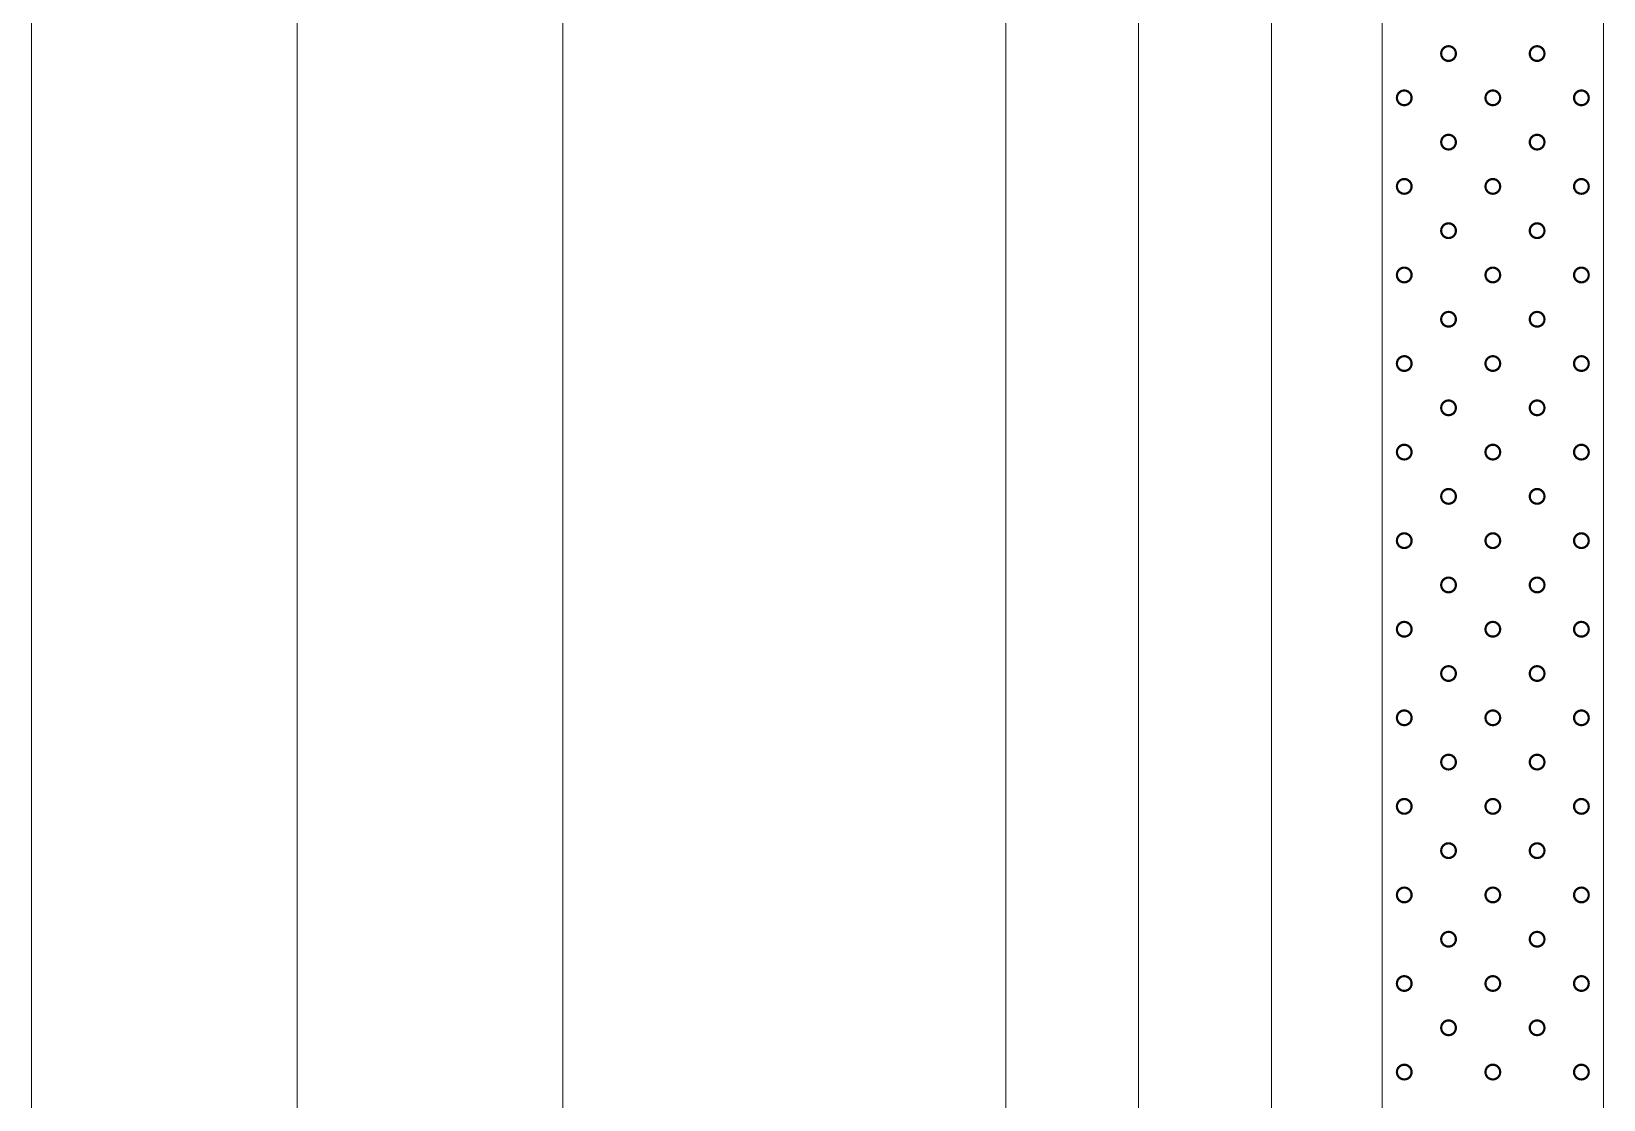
# Model space of a CAD drawing. Header units: inches. Extents: x -27 to 109, y -598 to 26.
# Drawn here: x 5.88 to 20.08, y -227.96 to -218.31 of the extents above; entities that cross this region are included whole.
import ezdxf

# ---------------------------------------------------------------- set-up
doc = ezdxf.new("R2010")
doc.units = ezdxf.units.IN
doc.header["$MEASUREMENT"] = 0
doc.layers.get('0').update_dxf_attribs({"lineweight": 0})

# ---------------------------------------------------------------- blocks, each defined once
blk = doc.blocks.new('lr_block_36')
at = {"color": 7, "const_width": 0.02}
for points in [[(18.748, -218.509), (18.746, -218.492), (18.739, -218.475), (18.729, -218.462), (18.715, -218.451), (18.699, -218.444), (18.682, -218.442), (18.664, -218.444), (18.648, -218.451), (18.634, -218.462), (18.624, -218.475), (18.617, -218.492), (18.615, -218.509), (18.617, -218.526), (18.624, -218.542), (18.634, -218.556), (18.648, -218.566), (18.664, -218.573), (18.682, -218.575), (18.699, -218.573), (18.715, -218.566), (18.729, -218.556), (18.739, -218.542), (18.746, -218.526), (18.748, -218.509)], [(19.548, -218.509), (19.546, -218.492), (19.539, -218.475), (19.529, -218.462), (19.515, -218.451), (19.499, -218.444), (19.482, -218.442), (19.464, -218.444), (19.448, -218.451), (19.434, -218.462), (19.424, -218.475), (19.417, -218.492), (19.415, -218.509), (19.417, -218.526), (19.424, -218.542), (19.434, -218.556), (19.448, -218.566), (19.464, -218.573), (19.482, -218.575), (19.499, -218.573), (19.515, -218.566), (19.529, -218.556), (19.539, -218.542), (19.546, -218.526), (19.548, -218.509)], [(18.348, -218.909), (18.346, -218.892), (18.339, -218.875), (18.329, -218.862), (18.315, -218.851), (18.299, -218.844), (18.282, -218.842), (18.264, -218.844), (18.248, -218.851), (18.234, -218.862), (18.224, -218.875), (18.217, -218.892), (18.215, -218.909), (18.217, -218.926), (18.224, -218.942), (18.234, -218.956), (18.248, -218.966), (18.264, -218.973), (18.282, -218.975), (18.299, -218.973), (18.315, -218.966), (18.329, -218.956), (18.339, -218.942), (18.346, -218.926), (18.348, -218.909)], [(19.148, -218.909), (19.146, -218.892), (19.139, -218.875), (19.129, -218.862), (19.115, -218.851), (19.099, -218.844), (19.082, -218.842), (19.064, -218.844), (19.048, -218.851), (19.034, -218.862), (19.024, -218.875), (19.017, -218.892), (19.015, -218.909), (19.017, -218.926), (19.024, -218.942), (19.034, -218.956), (19.048, -218.966), (19.064, -218.973), (19.082, -218.975), (19.099, -218.973), (19.115, -218.966), (19.129, -218.956), (19.139, -218.942), (19.146, -218.926), (19.148, -218.909)], [(19.948, -218.909), (19.946, -218.892), (19.939, -218.875), (19.929, -218.862), (19.915, -218.851), (19.899, -218.844), (19.882, -218.842), (19.864, -218.844), (19.848, -218.851), (19.834, -218.862), (19.824, -218.875), (19.817, -218.892), (19.815, -218.909), (19.817, -218.926), (19.824, -218.942), (19.834, -218.956), (19.848, -218.966), (19.864, -218.973), (19.882, -218.975), (19.899, -218.973), (19.915, -218.966), (19.929, -218.956), (19.939, -218.942), (19.946, -218.926), (19.948, -218.909)], [(18.748, -219.309), (18.746, -219.292), (18.739, -219.275), (18.729, -219.262), (18.715, -219.251), (18.699, -219.244), (18.682, -219.242), (18.664, -219.244), (18.648, -219.251), (18.634, -219.262), (18.624, -219.275), (18.617, -219.292), (18.615, -219.309), (18.617, -219.326), (18.624, -219.342), (18.634, -219.356), (18.648, -219.366), (18.664, -219.373), (18.682, -219.375), (18.699, -219.373), (18.715, -219.366), (18.729, -219.356), (18.739, -219.342), (18.746, -219.326), (18.748, -219.309)], [(19.548, -219.309), (19.546, -219.292), (19.539, -219.275), (19.529, -219.262), (19.515, -219.251), (19.499, -219.244), (19.482, -219.242), (19.464, -219.244), (19.448, -219.251), (19.434, -219.262), (19.424, -219.275), (19.417, -219.292), (19.415, -219.309), (19.417, -219.326), (19.424, -219.342), (19.434, -219.356), (19.448, -219.366), (19.464, -219.373), (19.482, -219.375), (19.499, -219.373), (19.515, -219.366), (19.529, -219.356), (19.539, -219.342), (19.546, -219.326), (19.548, -219.309)], [(18.348, -219.709), (18.346, -219.692), (18.339, -219.675), (18.329, -219.662), (18.315, -219.651), (18.299, -219.644), (18.282, -219.642), (18.264, -219.644), (18.248, -219.651), (18.234, -219.662), (18.224, -219.675), (18.217, -219.692), (18.215, -219.709), (18.217, -219.726), (18.224, -219.742), (18.234, -219.756), (18.248, -219.766), (18.264, -219.773), (18.282, -219.775), (18.299, -219.773), (18.315, -219.766), (18.329, -219.756), (18.339, -219.742), (18.346, -219.726), (18.348, -219.709)], [(19.148, -219.709), (19.146, -219.692), (19.139, -219.675), (19.129, -219.662), (19.115, -219.651), (19.099, -219.644), (19.082, -219.642), (19.064, -219.644), (19.048, -219.651), (19.034, -219.662), (19.024, -219.675), (19.017, -219.692), (19.015, -219.709), (19.017, -219.726), (19.024, -219.742), (19.034, -219.756), (19.048, -219.766), (19.064, -219.773), (19.082, -219.775), (19.099, -219.773), (19.115, -219.766), (19.129, -219.756), (19.139, -219.742), (19.146, -219.726), (19.148, -219.709)], [(19.948, -219.709), (19.946, -219.692), (19.939, -219.675), (19.929, -219.662), (19.915, -219.651), (19.899, -219.644), (19.882, -219.642), (19.864, -219.644), (19.848, -219.651), (19.834, -219.662), (19.824, -219.675), (19.817, -219.692), (19.815, -219.709), (19.817, -219.726), (19.824, -219.742), (19.834, -219.756), (19.848, -219.766), (19.864, -219.773), (19.882, -219.775), (19.899, -219.773), (19.915, -219.766), (19.929, -219.756), (19.939, -219.742), (19.946, -219.726), (19.948, -219.709)], [(18.748, -220.109), (18.746, -220.092), (18.739, -220.075), (18.729, -220.062), (18.715, -220.051), (18.699, -220.044), (18.682, -220.042), (18.664, -220.044), (18.648, -220.051), (18.634, -220.062), (18.624, -220.075), (18.617, -220.092), (18.615, -220.109), (18.617, -220.126), (18.624, -220.142), (18.634, -220.156), (18.648, -220.166), (18.664, -220.173), (18.682, -220.175), (18.699, -220.173), (18.715, -220.166), (18.729, -220.156), (18.739, -220.142), (18.746, -220.126), (18.748, -220.109)], [(19.548, -220.109), (19.546, -220.092), (19.539, -220.075), (19.529, -220.062), (19.515, -220.051), (19.499, -220.044), (19.482, -220.042), (19.464, -220.044), (19.448, -220.051), (19.434, -220.062), (19.424, -220.075), (19.417, -220.092), (19.415, -220.109), (19.417, -220.126), (19.424, -220.142), (19.434, -220.156), (19.448, -220.166), (19.464, -220.173), (19.482, -220.175), (19.499, -220.173), (19.515, -220.166), (19.529, -220.156), (19.539, -220.142), (19.546, -220.126), (19.548, -220.109)], [(18.348, -220.509), (18.346, -220.492), (18.339, -220.475), (18.329, -220.462), (18.315, -220.451), (18.299, -220.444), (18.282, -220.442), (18.264, -220.444), (18.248, -220.451), (18.234, -220.462), (18.224, -220.475), (18.217, -220.492), (18.215, -220.509), (18.217, -220.526), (18.224, -220.542), (18.234, -220.556), (18.248, -220.566), (18.264, -220.573), (18.282, -220.575), (18.299, -220.573), (18.315, -220.566), (18.329, -220.556), (18.339, -220.542), (18.346, -220.526), (18.348, -220.509)], [(19.148, -220.509), (19.146, -220.492), (19.139, -220.475), (19.129, -220.462), (19.115, -220.451), (19.099, -220.444), (19.082, -220.442), (19.064, -220.444), (19.048, -220.451), (19.034, -220.462), (19.024, -220.475), (19.017, -220.492), (19.015, -220.509), (19.017, -220.526), (19.024, -220.542), (19.034, -220.556), (19.048, -220.566), (19.064, -220.573), (19.082, -220.575), (19.099, -220.573), (19.115, -220.566), (19.129, -220.556), (19.139, -220.542), (19.146, -220.526), (19.148, -220.509)], [(19.948, -220.509), (19.946, -220.492), (19.939, -220.475), (19.929, -220.462), (19.915, -220.451), (19.899, -220.444), (19.882, -220.442), (19.864, -220.444), (19.848, -220.451), (19.834, -220.462), (19.824, -220.475), (19.817, -220.492), (19.815, -220.509), (19.817, -220.526), (19.824, -220.542), (19.834, -220.556), (19.848, -220.566), (19.864, -220.573), (19.882, -220.575), (19.899, -220.573), (19.915, -220.566), (19.929, -220.556), (19.939, -220.542), (19.946, -220.526), (19.948, -220.509)], [(18.748, -220.909), (18.746, -220.892), (18.739, -220.875), (18.729, -220.862), (18.715, -220.851), (18.699, -220.844), (18.682, -220.842), (18.664, -220.844), (18.648, -220.851), (18.634, -220.862), (18.624, -220.875), (18.617, -220.892), (18.615, -220.909), (18.617, -220.926), (18.624, -220.942), (18.634, -220.956), (18.648, -220.966), (18.664, -220.973), (18.682, -220.975), (18.699, -220.973), (18.715, -220.966), (18.729, -220.956), (18.739, -220.942), (18.746, -220.926), (18.748, -220.909)], [(19.548, -220.909), (19.546, -220.892), (19.539, -220.875), (19.529, -220.862), (19.515, -220.851), (19.499, -220.844), (19.482, -220.842), (19.464, -220.844), (19.448, -220.851), (19.434, -220.862), (19.424, -220.875), (19.417, -220.892), (19.415, -220.909), (19.417, -220.926), (19.424, -220.942), (19.434, -220.956), (19.448, -220.966), (19.464, -220.973), (19.482, -220.975), (19.499, -220.973), (19.515, -220.966), (19.529, -220.956), (19.539, -220.942), (19.546, -220.926), (19.548, -220.909)], [(18.348, -221.309), (18.346, -221.292), (18.339, -221.275), (18.329, -221.262), (18.315, -221.251), (18.299, -221.244), (18.282, -221.242), (18.264, -221.244), (18.248, -221.251), (18.234, -221.262), (18.224, -221.275), (18.217, -221.292), (18.215, -221.309), (18.217, -221.326), (18.224, -221.342), (18.234, -221.356), (18.248, -221.366), (18.264, -221.373), (18.282, -221.375), (18.299, -221.373), (18.315, -221.366), (18.329, -221.356), (18.339, -221.342), (18.346, -221.326), (18.348, -221.309)], [(19.148, -221.309), (19.146, -221.292), (19.139, -221.275), (19.129, -221.262), (19.115, -221.251), (19.099, -221.244), (19.082, -221.242), (19.064, -221.244), (19.048, -221.251), (19.034, -221.262), (19.024, -221.275), (19.017, -221.292), (19.015, -221.309), (19.017, -221.326), (19.024, -221.342), (19.034, -221.356), (19.048, -221.366), (19.064, -221.373), (19.082, -221.375), (19.099, -221.373), (19.115, -221.366), (19.129, -221.356), (19.139, -221.342), (19.146, -221.326), (19.148, -221.309)], [(19.948, -221.309), (19.946, -221.292), (19.939, -221.275), (19.929, -221.262), (19.915, -221.251), (19.899, -221.244), (19.882, -221.242), (19.864, -221.244), (19.848, -221.251), (19.834, -221.262), (19.824, -221.275), (19.817, -221.292), (19.815, -221.309), (19.817, -221.326), (19.824, -221.342), (19.834, -221.356), (19.848, -221.366), (19.864, -221.373), (19.882, -221.375), (19.899, -221.373), (19.915, -221.366), (19.929, -221.356), (19.939, -221.342), (19.946, -221.326), (19.948, -221.309)], [(18.748, -221.709), (18.746, -221.692), (18.739, -221.675), (18.729, -221.662), (18.715, -221.651), (18.699, -221.644), (18.682, -221.642), (18.664, -221.644), (18.648, -221.651), (18.634, -221.662), (18.624, -221.675), (18.617, -221.692), (18.615, -221.709), (18.617, -221.726), (18.624, -221.742), (18.634, -221.756), (18.648, -221.766), (18.664, -221.773), (18.682, -221.775), (18.699, -221.773), (18.715, -221.766), (18.729, -221.756), (18.739, -221.742), (18.746, -221.726), (18.748, -221.709)], [(19.548, -221.709), (19.546, -221.692), (19.539, -221.675), (19.529, -221.662), (19.515, -221.651), (19.499, -221.644), (19.482, -221.642), (19.464, -221.644), (19.448, -221.651), (19.434, -221.662), (19.424, -221.675), (19.417, -221.692), (19.415, -221.709), (19.417, -221.726), (19.424, -221.742), (19.434, -221.756), (19.448, -221.766), (19.464, -221.773), (19.482, -221.775), (19.499, -221.773), (19.515, -221.766), (19.529, -221.756), (19.539, -221.742), (19.546, -221.726), (19.548, -221.709)], [(18.348, -222.109), (18.346, -222.092), (18.339, -222.075), (18.329, -222.062), (18.315, -222.051), (18.299, -222.044), (18.282, -222.042), (18.264, -222.044), (18.248, -222.051), (18.234, -222.062), (18.224, -222.075), (18.217, -222.092), (18.215, -222.109), (18.217, -222.126), (18.224, -222.142), (18.234, -222.156), (18.248, -222.166), (18.264, -222.173), (18.282, -222.175), (18.299, -222.173), (18.315, -222.166), (18.329, -222.156), (18.339, -222.142), (18.346, -222.126), (18.348, -222.109)], [(19.148, -222.109), (19.146, -222.092), (19.139, -222.075), (19.129, -222.062), (19.115, -222.051), (19.099, -222.044), (19.082, -222.042), (19.064, -222.044), (19.048, -222.051), (19.034, -222.062), (19.024, -222.075), (19.017, -222.092), (19.015, -222.109), (19.017, -222.126), (19.024, -222.142), (19.034, -222.156), (19.048, -222.166), (19.064, -222.173), (19.082, -222.175), (19.099, -222.173), (19.115, -222.166), (19.129, -222.156), (19.139, -222.142), (19.146, -222.126), (19.148, -222.109)], [(19.948, -222.109), (19.946, -222.092), (19.939, -222.075), (19.929, -222.062), (19.915, -222.051), (19.899, -222.044), (19.882, -222.042), (19.864, -222.044), (19.848, -222.051), (19.834, -222.062), (19.824, -222.075), (19.817, -222.092), (19.815, -222.109), (19.817, -222.126), (19.824, -222.142), (19.834, -222.156), (19.848, -222.166), (19.864, -222.173), (19.882, -222.175), (19.899, -222.173), (19.915, -222.166), (19.929, -222.156), (19.939, -222.142), (19.946, -222.126), (19.948, -222.109)], [(18.748, -222.509), (18.746, -222.492), (18.739, -222.475), (18.729, -222.462), (18.715, -222.451), (18.699, -222.444), (18.682, -222.442), (18.664, -222.444), (18.648, -222.451), (18.634, -222.462), (18.624, -222.475), (18.617, -222.492), (18.615, -222.509), (18.617, -222.526), (18.624, -222.542), (18.634, -222.556), (18.648, -222.566), (18.664, -222.573), (18.682, -222.575), (18.699, -222.573), (18.715, -222.566), (18.729, -222.556), (18.739, -222.542), (18.746, -222.526), (18.748, -222.509)], [(19.548, -222.509), (19.546, -222.492), (19.539, -222.475), (19.529, -222.462), (19.515, -222.451), (19.499, -222.444), (19.482, -222.442), (19.464, -222.444), (19.448, -222.451), (19.434, -222.462), (19.424, -222.475), (19.417, -222.492), (19.415, -222.509), (19.417, -222.526), (19.424, -222.542), (19.434, -222.556), (19.448, -222.566), (19.464, -222.573), (19.482, -222.575), (19.499, -222.573), (19.515, -222.566), (19.529, -222.556), (19.539, -222.542), (19.546, -222.526), (19.548, -222.509)], [(18.348, -222.909), (18.346, -222.892), (18.339, -222.875), (18.329, -222.862), (18.315, -222.851), (18.299, -222.844), (18.282, -222.842), (18.264, -222.844), (18.248, -222.851), (18.234, -222.862), (18.224, -222.875), (18.217, -222.892), (18.215, -222.909), (18.217, -222.926), (18.224, -222.942), (18.234, -222.956), (18.248, -222.966), (18.264, -222.973), (18.282, -222.975), (18.299, -222.973), (18.315, -222.966), (18.329, -222.956), (18.339, -222.942), (18.346, -222.926), (18.348, -222.909)], [(19.148, -222.909), (19.146, -222.892), (19.139, -222.875), (19.129, -222.862), (19.115, -222.851), (19.099, -222.844), (19.082, -222.842), (19.064, -222.844), (19.048, -222.851), (19.034, -222.862), (19.024, -222.875), (19.017, -222.892), (19.015, -222.909), (19.017, -222.926), (19.024, -222.942), (19.034, -222.956), (19.048, -222.966), (19.064, -222.973), (19.082, -222.975), (19.099, -222.973), (19.115, -222.966), (19.129, -222.956), (19.139, -222.942), (19.146, -222.926), (19.148, -222.909)], [(19.948, -222.909), (19.946, -222.892), (19.939, -222.875), (19.929, -222.862), (19.915, -222.851), (19.899, -222.844), (19.882, -222.842), (19.864, -222.844), (19.848, -222.851), (19.834, -222.862), (19.824, -222.875), (19.817, -222.892), (19.815, -222.909), (19.817, -222.926), (19.824, -222.942), (19.834, -222.956), (19.848, -222.966), (19.864, -222.973), (19.882, -222.975), (19.899, -222.973), (19.915, -222.966), (19.929, -222.956), (19.939, -222.942), (19.946, -222.926), (19.948, -222.909)], [(18.748, -223.309), (18.746, -223.292), (18.739, -223.275), (18.729, -223.262), (18.715, -223.251), (18.699, -223.244), (18.682, -223.242), (18.664, -223.244), (18.648, -223.251), (18.634, -223.262), (18.624, -223.275), (18.617, -223.292), (18.615, -223.309), (18.617, -223.326), (18.624, -223.342), (18.634, -223.356), (18.648, -223.366), (18.664, -223.373), (18.682, -223.375), (18.699, -223.373), (18.715, -223.366), (18.729, -223.356), (18.739, -223.342), (18.746, -223.326), (18.748, -223.309)], [(19.548, -223.309), (19.546, -223.292), (19.539, -223.275), (19.529, -223.262), (19.515, -223.251), (19.499, -223.244), (19.482, -223.242), (19.464, -223.244), (19.448, -223.251), (19.434, -223.262), (19.424, -223.275), (19.417, -223.292), (19.415, -223.309), (19.417, -223.326), (19.424, -223.342), (19.434, -223.356), (19.448, -223.366), (19.464, -223.373), (19.482, -223.375), (19.499, -223.373), (19.515, -223.366), (19.529, -223.356), (19.539, -223.342), (19.546, -223.326), (19.548, -223.309)], [(18.348, -223.709), (18.346, -223.692), (18.339, -223.675), (18.329, -223.662), (18.315, -223.651), (18.299, -223.644), (18.282, -223.642), (18.264, -223.644), (18.248, -223.651), (18.234, -223.662), (18.224, -223.675), (18.217, -223.692), (18.215, -223.709), (18.217, -223.726), (18.224, -223.742), (18.234, -223.756), (18.248, -223.766), (18.264, -223.773), (18.282, -223.775), (18.299, -223.773), (18.315, -223.766), (18.329, -223.756), (18.339, -223.742), (18.346, -223.726), (18.348, -223.709)], [(19.148, -223.709), (19.146, -223.692), (19.139, -223.675), (19.129, -223.662), (19.115, -223.651), (19.099, -223.644), (19.082, -223.642), (19.064, -223.644), (19.048, -223.651), (19.034, -223.662), (19.024, -223.675), (19.017, -223.692), (19.015, -223.709), (19.017, -223.726), (19.024, -223.742), (19.034, -223.756), (19.048, -223.766), (19.064, -223.773), (19.082, -223.775), (19.099, -223.773), (19.115, -223.766), (19.129, -223.756), (19.139, -223.742), (19.146, -223.726), (19.148, -223.709)], [(19.948, -223.709), (19.946, -223.692), (19.939, -223.675), (19.929, -223.662), (19.915, -223.651), (19.899, -223.644), (19.882, -223.642), (19.864, -223.644), (19.848, -223.651), (19.834, -223.662), (19.824, -223.675), (19.817, -223.692), (19.815, -223.709), (19.817, -223.726), (19.824, -223.742), (19.834, -223.756), (19.848, -223.766), (19.864, -223.773), (19.882, -223.775), (19.899, -223.773), (19.915, -223.766), (19.929, -223.756), (19.939, -223.742), (19.946, -223.726), (19.948, -223.709)], [(18.748, -224.109), (18.746, -224.092), (18.739, -224.075), (18.729, -224.062), (18.715, -224.051), (18.699, -224.044), (18.682, -224.042), (18.664, -224.044), (18.648, -224.051), (18.634, -224.062), (18.624, -224.075), (18.617, -224.092), (18.615, -224.109), (18.617, -224.126), (18.624, -224.142), (18.634, -224.156), (18.648, -224.166), (18.664, -224.173), (18.682, -224.175), (18.699, -224.173), (18.715, -224.166), (18.729, -224.156), (18.739, -224.142), (18.746, -224.126), (18.748, -224.109)], [(19.548, -224.109), (19.546, -224.092), (19.539, -224.075), (19.529, -224.062), (19.515, -224.051), (19.499, -224.044), (19.482, -224.042), (19.464, -224.044), (19.448, -224.051), (19.434, -224.062), (19.424, -224.075), (19.417, -224.092), (19.415, -224.109), (19.417, -224.126), (19.424, -224.142), (19.434, -224.156), (19.448, -224.166), (19.464, -224.173), (19.482, -224.175), (19.499, -224.173), (19.515, -224.166), (19.529, -224.156), (19.539, -224.142), (19.546, -224.126), (19.548, -224.109)], [(18.348, -224.509), (18.346, -224.492), (18.339, -224.475), (18.329, -224.462), (18.315, -224.451), (18.299, -224.444), (18.282, -224.442), (18.264, -224.444), (18.248, -224.451), (18.234, -224.462), (18.224, -224.475), (18.217, -224.492), (18.215, -224.509), (18.217, -224.526), (18.224, -224.542), (18.234, -224.556), (18.248, -224.566), (18.264, -224.573), (18.282, -224.575), (18.299, -224.573), (18.315, -224.566), (18.329, -224.556), (18.339, -224.542), (18.346, -224.526), (18.348, -224.509)], [(19.148, -224.509), (19.146, -224.492), (19.139, -224.475), (19.129, -224.462), (19.115, -224.451), (19.099, -224.444), (19.082, -224.442), (19.064, -224.444), (19.048, -224.451), (19.034, -224.462), (19.024, -224.475), (19.017, -224.492), (19.015, -224.509), (19.017, -224.526), (19.024, -224.542), (19.034, -224.556), (19.048, -224.566), (19.064, -224.573), (19.082, -224.575), (19.099, -224.573), (19.115, -224.566), (19.129, -224.556), (19.139, -224.542), (19.146, -224.526), (19.148, -224.509)], [(19.948, -224.509), (19.946, -224.492), (19.939, -224.475), (19.929, -224.462), (19.915, -224.451), (19.899, -224.444), (19.882, -224.442), (19.864, -224.444), (19.848, -224.451), (19.834, -224.462), (19.824, -224.475), (19.817, -224.492), (19.815, -224.509), (19.817, -224.526), (19.824, -224.542), (19.834, -224.556), (19.848, -224.566), (19.864, -224.573), (19.882, -224.575), (19.899, -224.573), (19.915, -224.566), (19.929, -224.556), (19.939, -224.542), (19.946, -224.526), (19.948, -224.509)], [(18.748, -224.909), (18.746, -224.892), (18.739, -224.875), (18.729, -224.862), (18.715, -224.851), (18.699, -224.844), (18.682, -224.842), (18.664, -224.844), (18.648, -224.851), (18.634, -224.862), (18.624, -224.875), (18.617, -224.892), (18.615, -224.909), (18.617, -224.926), (18.624, -224.942), (18.634, -224.956), (18.648, -224.966), (18.664, -224.973), (18.682, -224.975), (18.699, -224.973), (18.715, -224.966), (18.729, -224.956), (18.739, -224.942), (18.746, -224.926), (18.748, -224.909)], [(19.548, -224.909), (19.546, -224.892), (19.539, -224.875), (19.529, -224.862), (19.515, -224.851), (19.499, -224.844), (19.482, -224.842), (19.464, -224.844), (19.448, -224.851), (19.434, -224.862), (19.424, -224.875), (19.417, -224.892), (19.415, -224.909), (19.417, -224.926), (19.424, -224.942), (19.434, -224.956), (19.448, -224.966), (19.464, -224.973), (19.482, -224.975), (19.499, -224.973), (19.515, -224.966), (19.529, -224.956), (19.539, -224.942), (19.546, -224.926), (19.548, -224.909)], [(18.348, -225.309), (18.346, -225.292), (18.339, -225.275), (18.329, -225.262), (18.315, -225.251), (18.299, -225.244), (18.282, -225.242), (18.264, -225.244), (18.248, -225.251), (18.234, -225.262), (18.224, -225.275), (18.217, -225.292), (18.215, -225.309), (18.217, -225.326), (18.224, -225.342), (18.234, -225.356), (18.248, -225.366), (18.264, -225.373), (18.282, -225.375), (18.299, -225.373), (18.315, -225.366), (18.329, -225.356), (18.339, -225.342), (18.346, -225.326), (18.348, -225.309)], [(19.148, -225.309), (19.146, -225.292), (19.139, -225.275), (19.129, -225.262), (19.115, -225.251), (19.099, -225.244), (19.082, -225.242), (19.064, -225.244), (19.048, -225.251), (19.034, -225.262), (19.024, -225.275), (19.017, -225.292), (19.015, -225.309), (19.017, -225.326), (19.024, -225.342), (19.034, -225.356), (19.048, -225.366), (19.064, -225.373), (19.082, -225.375), (19.099, -225.373), (19.115, -225.366), (19.129, -225.356), (19.139, -225.342), (19.146, -225.326), (19.148, -225.309)], [(19.948, -225.309), (19.946, -225.292), (19.939, -225.275), (19.929, -225.262), (19.915, -225.251), (19.899, -225.244), (19.882, -225.242), (19.864, -225.244), (19.848, -225.251), (19.834, -225.262), (19.824, -225.275), (19.817, -225.292), (19.815, -225.309), (19.817, -225.326), (19.824, -225.342), (19.834, -225.356), (19.848, -225.366), (19.864, -225.373), (19.882, -225.375), (19.899, -225.373), (19.915, -225.366), (19.929, -225.356), (19.939, -225.342), (19.946, -225.326), (19.948, -225.309)], [(18.748, -225.709), (18.746, -225.692), (18.739, -225.675), (18.729, -225.662), (18.715, -225.651), (18.699, -225.644), (18.682, -225.642), (18.664, -225.644), (18.648, -225.651), (18.634, -225.662), (18.624, -225.675), (18.617, -225.692), (18.615, -225.709), (18.617, -225.726), (18.624, -225.742), (18.634, -225.756), (18.648, -225.766), (18.664, -225.773), (18.682, -225.775), (18.699, -225.773), (18.715, -225.766), (18.729, -225.756), (18.739, -225.742), (18.746, -225.726), (18.748, -225.709)], [(19.548, -225.709), (19.546, -225.692), (19.539, -225.675), (19.529, -225.662), (19.515, -225.651), (19.499, -225.644), (19.482, -225.642), (19.464, -225.644), (19.448, -225.651), (19.434, -225.662), (19.424, -225.675), (19.417, -225.692), (19.415, -225.709), (19.417, -225.726), (19.424, -225.742), (19.434, -225.756), (19.448, -225.766), (19.464, -225.773), (19.482, -225.775), (19.499, -225.773), (19.515, -225.766), (19.529, -225.756), (19.539, -225.742), (19.546, -225.726), (19.548, -225.709)], [(18.348, -226.109), (18.346, -226.092), (18.339, -226.075), (18.329, -226.062), (18.315, -226.051), (18.299, -226.044), (18.282, -226.042), (18.264, -226.044), (18.248, -226.051), (18.234, -226.062), (18.224, -226.075), (18.217, -226.092), (18.215, -226.109), (18.217, -226.126), (18.224, -226.142), (18.234, -226.156), (18.248, -226.166), (18.264, -226.173), (18.282, -226.175), (18.299, -226.173), (18.315, -226.166), (18.329, -226.156), (18.339, -226.142), (18.346, -226.126), (18.348, -226.109)], [(19.148, -226.109), (19.146, -226.092), (19.139, -226.075), (19.129, -226.062), (19.115, -226.051), (19.099, -226.044), (19.082, -226.042), (19.064, -226.044), (19.048, -226.051), (19.034, -226.062), (19.024, -226.075), (19.017, -226.092), (19.015, -226.109), (19.017, -226.126), (19.024, -226.142), (19.034, -226.156), (19.048, -226.166), (19.064, -226.173), (19.082, -226.175), (19.099, -226.173), (19.115, -226.166), (19.129, -226.156), (19.139, -226.142), (19.146, -226.126), (19.148, -226.109)], [(19.948, -226.109), (19.946, -226.092), (19.939, -226.075), (19.929, -226.062), (19.915, -226.051), (19.899, -226.044), (19.882, -226.042), (19.864, -226.044), (19.848, -226.051), (19.834, -226.062), (19.824, -226.075), (19.817, -226.092), (19.815, -226.109), (19.817, -226.126), (19.824, -226.142), (19.834, -226.156), (19.848, -226.166), (19.864, -226.173), (19.882, -226.175), (19.899, -226.173), (19.915, -226.166), (19.929, -226.156), (19.939, -226.142), (19.946, -226.126), (19.948, -226.109)], [(18.748, -226.509), (18.746, -226.492), (18.739, -226.475), (18.729, -226.462), (18.715, -226.451), (18.699, -226.444), (18.682, -226.442), (18.664, -226.444), (18.648, -226.451), (18.634, -226.462), (18.624, -226.475), (18.617, -226.492), (18.615, -226.509), (18.617, -226.526), (18.624, -226.542), (18.634, -226.556), (18.648, -226.566), (18.664, -226.573), (18.682, -226.575), (18.699, -226.573), (18.715, -226.566), (18.729, -226.556), (18.739, -226.542), (18.746, -226.526), (18.748, -226.509)], [(19.548, -226.509), (19.546, -226.492), (19.539, -226.475), (19.529, -226.462), (19.515, -226.451), (19.499, -226.444), (19.482, -226.442), (19.464, -226.444), (19.448, -226.451), (19.434, -226.462), (19.424, -226.475), (19.417, -226.492), (19.415, -226.509), (19.417, -226.526), (19.424, -226.542), (19.434, -226.556), (19.448, -226.566), (19.464, -226.573), (19.482, -226.575), (19.499, -226.573), (19.515, -226.566), (19.529, -226.556), (19.539, -226.542), (19.546, -226.526), (19.548, -226.509)], [(18.348, -226.909), (18.346, -226.892), (18.339, -226.875), (18.329, -226.862), (18.315, -226.851), (18.299, -226.844), (18.282, -226.842), (18.264, -226.844), (18.248, -226.851), (18.234, -226.862), (18.224, -226.875), (18.217, -226.892), (18.215, -226.909), (18.217, -226.926), (18.224, -226.942), (18.234, -226.956), (18.248, -226.966), (18.264, -226.973), (18.282, -226.975), (18.299, -226.973), (18.315, -226.966), (18.329, -226.956), (18.339, -226.942), (18.346, -226.926), (18.348, -226.909)], [(19.148, -226.909), (19.146, -226.892), (19.139, -226.875), (19.129, -226.862), (19.115, -226.851), (19.099, -226.844), (19.082, -226.842), (19.064, -226.844), (19.048, -226.851), (19.034, -226.862), (19.024, -226.875), (19.017, -226.892), (19.015, -226.909), (19.017, -226.926), (19.024, -226.942), (19.034, -226.956), (19.048, -226.966), (19.064, -226.973), (19.082, -226.975), (19.099, -226.973), (19.115, -226.966), (19.129, -226.956), (19.139, -226.942), (19.146, -226.926), (19.148, -226.909)], [(19.948, -226.909), (19.946, -226.892), (19.939, -226.875), (19.929, -226.862), (19.915, -226.851), (19.899, -226.844), (19.882, -226.842), (19.864, -226.844), (19.848, -226.851), (19.834, -226.862), (19.824, -226.875), (19.817, -226.892), (19.815, -226.909), (19.817, -226.926), (19.824, -226.942), (19.834, -226.956), (19.848, -226.966), (19.864, -226.973), (19.882, -226.975), (19.899, -226.973), (19.915, -226.966), (19.929, -226.956), (19.939, -226.942), (19.946, -226.926), (19.948, -226.909)], [(18.748, -227.309), (18.746, -227.292), (18.739, -227.275), (18.729, -227.262), (18.715, -227.251), (18.699, -227.244), (18.682, -227.242), (18.664, -227.244), (18.648, -227.251), (18.634, -227.262), (18.624, -227.275), (18.617, -227.292), (18.615, -227.309), (18.617, -227.326), (18.624, -227.342), (18.634, -227.356), (18.648, -227.366), (18.664, -227.373), (18.682, -227.375), (18.699, -227.373), (18.715, -227.366), (18.729, -227.356), (18.739, -227.342), (18.746, -227.326), (18.748, -227.309)], [(19.548, -227.309), (19.546, -227.292), (19.539, -227.275), (19.529, -227.262), (19.515, -227.251), (19.499, -227.244), (19.482, -227.242), (19.464, -227.244), (19.448, -227.251), (19.434, -227.262), (19.424, -227.275), (19.417, -227.292), (19.415, -227.309), (19.417, -227.326), (19.424, -227.342), (19.434, -227.356), (19.448, -227.366), (19.464, -227.373), (19.482, -227.375), (19.499, -227.373), (19.515, -227.366), (19.529, -227.356), (19.539, -227.342), (19.546, -227.326), (19.548, -227.309)], [(18.348, -227.709), (18.346, -227.692), (18.339, -227.675), (18.329, -227.662), (18.315, -227.651), (18.299, -227.644), (18.282, -227.642), (18.264, -227.644), (18.248, -227.651), (18.234, -227.662), (18.224, -227.675), (18.217, -227.692), (18.215, -227.709), (18.217, -227.726), (18.224, -227.742), (18.234, -227.756), (18.248, -227.766), (18.264, -227.773), (18.282, -227.775), (18.299, -227.773), (18.315, -227.766), (18.329, -227.756), (18.339, -227.742), (18.346, -227.726), (18.348, -227.709)], [(19.148, -227.709), (19.146, -227.692), (19.139, -227.675), (19.129, -227.662), (19.115, -227.651), (19.099, -227.644), (19.082, -227.642), (19.064, -227.644), (19.048, -227.651), (19.034, -227.662), (19.024, -227.675), (19.017, -227.692), (19.015, -227.709), (19.017, -227.726), (19.024, -227.742), (19.034, -227.756), (19.048, -227.766), (19.064, -227.773), (19.082, -227.775), (19.099, -227.773), (19.115, -227.766), (19.129, -227.756), (19.139, -227.742), (19.146, -227.726), (19.148, -227.709)], [(19.948, -227.709), (19.946, -227.692), (19.939, -227.675), (19.929, -227.662), (19.915, -227.651), (19.899, -227.644), (19.882, -227.642), (19.864, -227.644), (19.848, -227.651), (19.834, -227.662), (19.824, -227.675), (19.817, -227.692), (19.815, -227.709), (19.817, -227.726), (19.824, -227.742), (19.834, -227.756), (19.848, -227.766), (19.864, -227.773), (19.882, -227.775), (19.899, -227.773), (19.915, -227.766), (19.929, -227.756), (19.939, -227.742), (19.946, -227.726), (19.948, -227.709)]]:
    blk.add_lwpolyline(points, dxfattribs=at)

msp = doc.modelspace()

# ---------------------------------------------------------------- linework, layer by layer
at = {"linetype": 'Continuous', "lineweight": 15}
for p, q in [((5.882, 0.896), (5.882, -567.184)), ((8.282, 0.896), (8.282, -567.184)), ((10.682, 0.896), (10.682, -567.184)), ((14.682, 0.896), (14.682, -567.184)), ((15.882, 0.896), (15.882, -567.184)), ((17.082, 0.896), (17.082, -567.184)), ((18.082, -216.674), (18.082, -236.344)), ((20.082, -216.674), (20.082, -236.344))]:
    msp.add_line(p, q, dxfattribs=at)

# ---------------------------------------------------------------- block references
at = {"color": 7}
msp.add_blockref('lr_block_36', (0, 0), dxfattribs=at)

doc.saveas('drawing.dxf')
